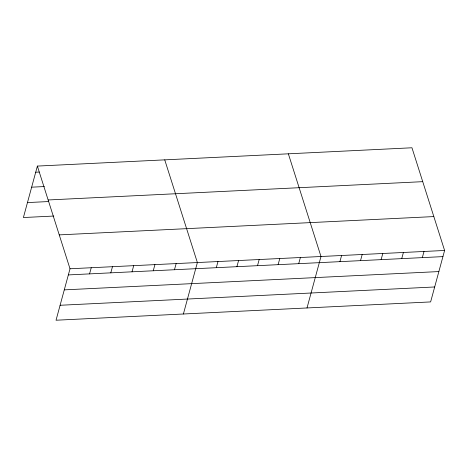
<?xml version="1.0" encoding="UTF-8"?>
<svg xmlns="http://www.w3.org/2000/svg" width="468" height="468" viewBox="0 0 468 468"><rect width="100%" height="100%" fill="white"/><g stroke="black" fill="none" stroke-linecap="round" stroke-linejoin="round"><path stroke-width="0.7" d="M37.381 166.081L70.013 268.772L56.037 320.223L430.618 301.918L444.6 250.468L411.963 147.777L37.381 166.081L23.4 217.532L53.826 216.046M89.569 273.879L91.242 267.737M110.799 272.844L112.466 266.696M132.023 271.809L133.696 265.66M153.252 270.767L154.92 264.625M174.476 269.732L176.149 263.583M183.397 313.999L197.373 262.548L164.736 159.857M216.304 267.69L217.977 261.542M236.907 266.684L238.581 260.536M257.511 265.678L259.178 259.529M278.115 264.672L279.782 258.523M298.713 263.665L300.386 257.517M307.008 307.962L320.99 256.511L288.352 153.82M339.92 261.647L341.587 255.505M360.524 260.641L362.191 254.498M381.122 259.635L382.795 253.486M401.725 258.628L403.398 252.48M422.329 257.622L423.996 251.474M35.708 172.23L39.248 172.054M31.648 187.177L44.384 186.556M48.151 199.971L422.733 181.666M27.46 202.58L48.69 201.544M59.243 234.883L433.83 216.579M70.013 268.772L444.6 250.468M68.346 274.921L442.933 256.616M64.286 289.868L438.867 271.569M60.097 305.271L434.684 286.972"/></g></svg>
